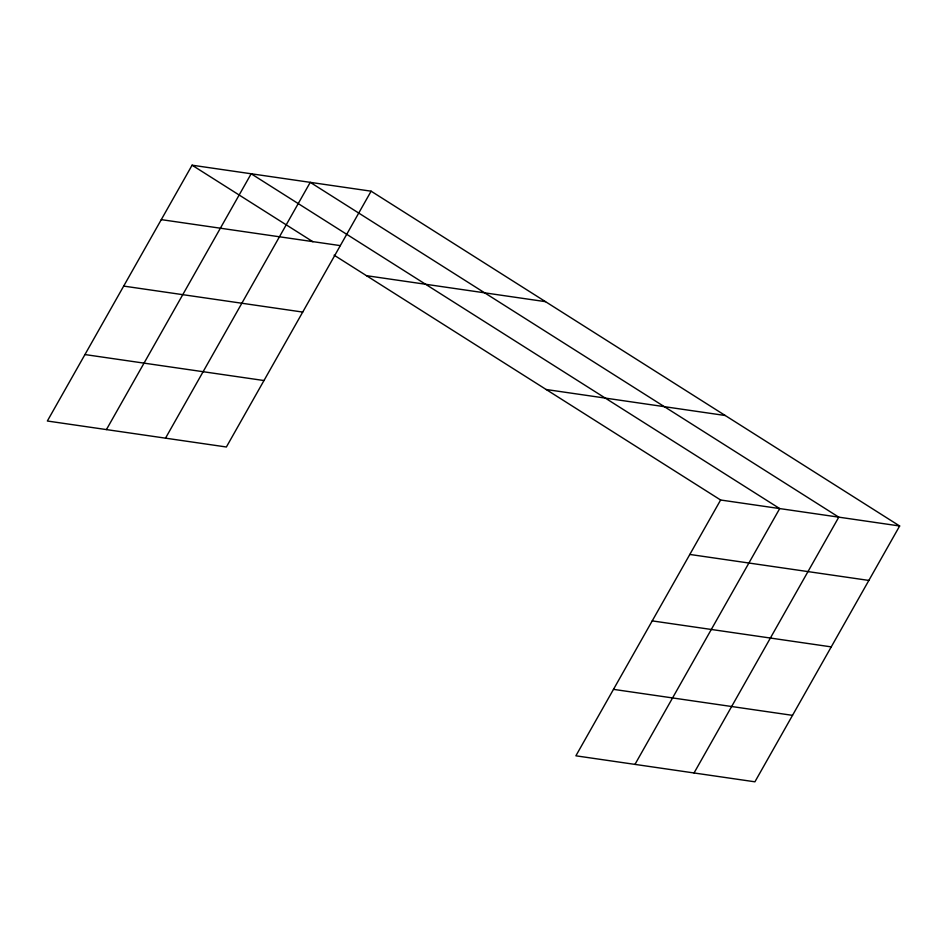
<?xml version="1.0" encoding="UTF-8"?>
<svg xmlns="http://www.w3.org/2000/svg" width="947" height="947" viewBox="0 0 947 947"><rect width="100%" height="100%" fill="white"/><g stroke="black" fill="none" stroke-linecap="round" stroke-linejoin="round"><path stroke-width="1.42" d="M371.117 191.187L192.087 165.192L47.35 421.013L226.38 446.996L371.117 191.187L899.65 525.987L754.913 781.808L575.883 755.813L720.62 500.004L899.65 525.987M106.431 429.583L251.168 173.775L779.701 508.575L634.964 764.395M165.512 438.165L310.249 182.345L838.782 517.157L694.044 772.965M161.286 219.633L340.316 245.616M366.501 275.684L545.531 301.667M123.69 286.089L302.72 312.072M546.194 389.513L725.236 415.508M84.946 354.557L263.988 380.54M689.818 554.445L868.849 580.428M652.223 620.889L831.253 646.884M613.478 689.357L792.521 715.352M192.087 165.192L312.924 241.745M334.102 255.169L720.62 500.004"/></g></svg>
